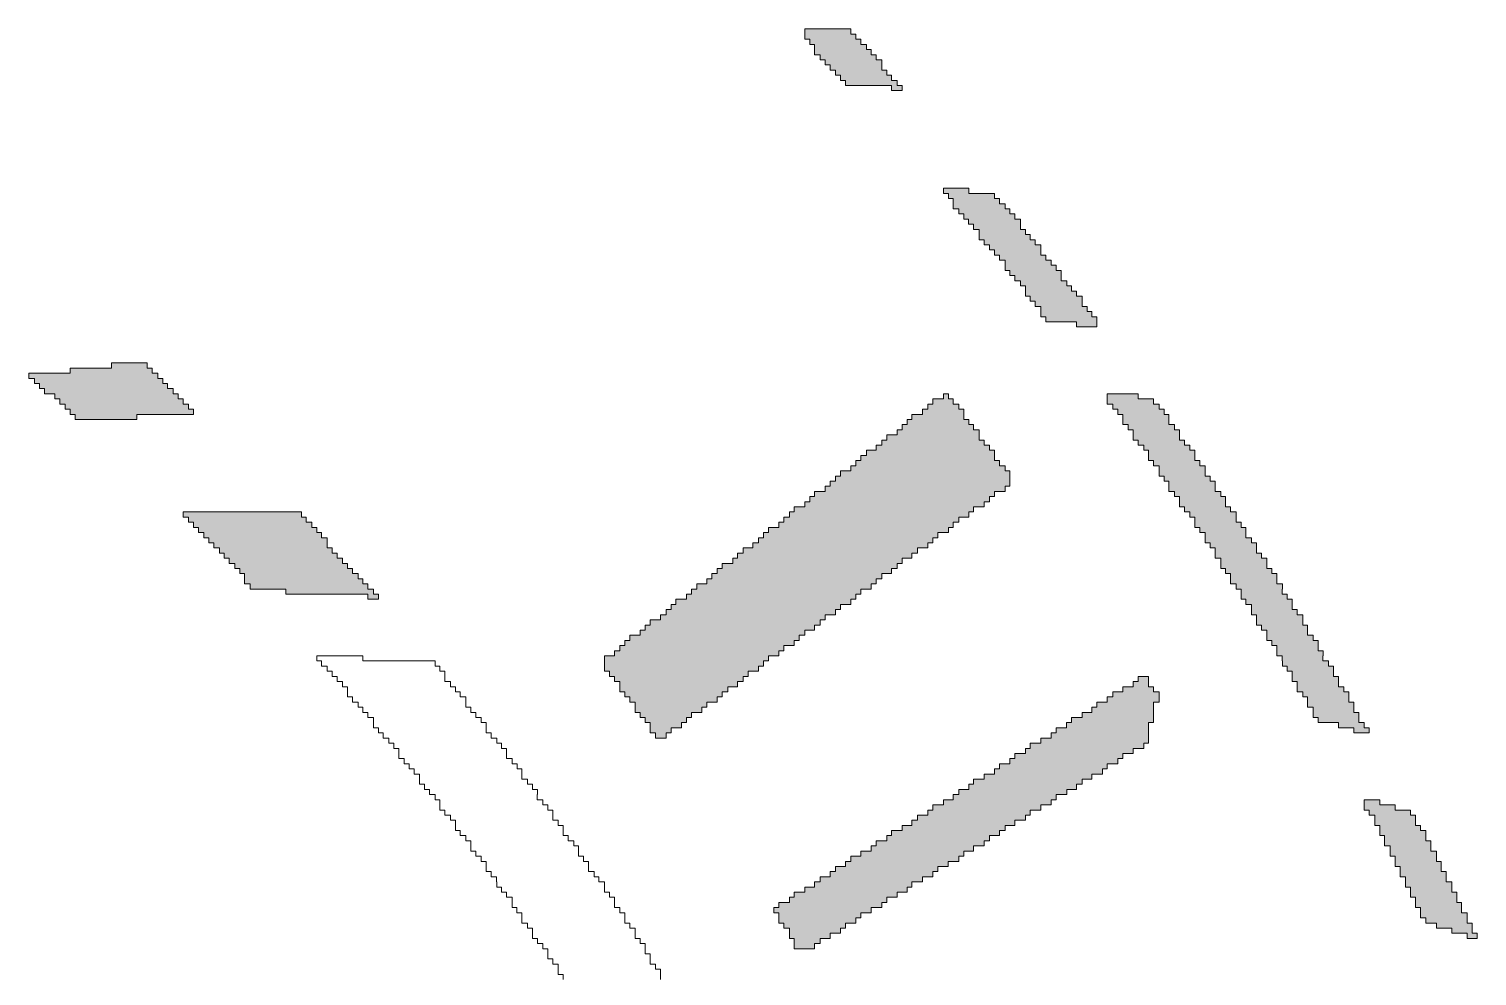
# Model space of a CAD drawing. Header units: millimetres. Extents: x 76.6 to 106.3, y -138 to -109.2.
# Drawn here: x 98.76 to 104.73, y -113.44 to -109.54 of the extents above; entities that cross this region are included whole.
import ezdxf

# ---------------------------------------------------------------- set-up
doc = ezdxf.new("R2010")
doc.units = ezdxf.units.MM
doc.header["$MEASUREMENT"] = 0
doc.layers.add('Layer 1', color=7, linetype='Continuous', lineweight=0)

msp = doc.modelspace()

# ---------------------------------------------------------------- hatches: boundary and pattern name
at = {"layer": 'Layer 1', "true_color": 0x000000, "transparency": 33554687}
h = msp.add_hatch(color=18, dxfattribs=at)
h.dxf.hatch_style = 2
h.paths.add_polyline_path([(102.2932, -109.7065), (102.2932, -109.7276), (102.3135, -109.7276), (102.3135, -109.7487), (102.3364, -109.7487), (102.3364, -109.77), (102.3567, -109.77), (102.3567, -109.7911), (102.3135, -109.7911), (102.3135, -109.77), (102.123, -109.77), (102.123, -109.7487), (102.1027, -109.7487), (102.1027, -109.7276), (102.0824, -109.7276), (102.0824, -109.7065), (102.0595, -109.7065), (102.0595, -109.6852), (102.0393, -109.6852), (102.0393, -109.6641), (102.019, -109.6641), (102.019, -109.643), (101.9961, -109.643), (101.9961, -109.6217), (101.996, -109.6217), (101.996, -109.6006), (101.9757, -109.6006), (101.9757, -109.5795), (101.9554, -109.5795), (101.9554, -109.5582), (101.9555, -109.5582), (101.9555, -109.5371), (102.146, -109.5371), (102.146, -109.5582), (102.1662, -109.5582), (102.1662, -109.5795), (102.1865, -109.5795), (102.1865, -109.6006), (102.2094, -109.6006), (102.2094, -109.6217), (102.2298, -109.6217), (102.2298, -109.643), (102.2501, -109.643), (102.2501, -109.6641), (102.273, -109.6641), (102.273, -109.6852), (102.2729, -109.6852), (102.2729, -109.7065)])
h = msp.add_hatch(color=18, dxfattribs=at)
h.dxf.hatch_style = 2
h.paths.add_polyline_path([(103.035, -110.5742), (103.035, -110.5955), (103.0553, -110.5955), (103.0553, -110.6166), (103.0755, -110.6166), (103.0755, -110.6377), (103.0984, -110.6377), (103.0984, -110.659), (103.0984, -110.6801), (103.1188, -110.6801), (103.1188, -110.7012), (103.139, -110.7012), (103.139, -110.7225), (103.1594, -110.7225), (103.1594, -110.7436), (103.1594, -110.7647), (103.0756, -110.7647), (103.0756, -110.7436), (102.9486, -110.7436), (102.9486, -110.7225), (102.9282, -110.7225), (102.9282, -110.7012), (102.9283, -110.7012), (102.9283, -110.6801), (102.9054, -110.6801), (102.9054, -110.659), (102.885, -110.659), (102.885, -110.6377), (102.8647, -110.6377), (102.8647, -110.6166), (102.8648, -110.6166), (102.8648, -110.5955), (102.8445, -110.5955), (102.8445, -110.5742), (102.8216, -110.5742), (102.8216, -110.5531), (102.8013, -110.5531), (102.8013, -110.532), (102.7809, -110.532), (102.7809, -110.5107), (102.781, -110.5107), (102.781, -110.4896), (102.7581, -110.4896), (102.7581, -110.4685), (102.7378, -110.4685), (102.7378, -110.4472), (102.7174, -110.4472), (102.7174, -110.4261), (102.6946, -110.4261), (102.6946, -110.405), (102.6742, -110.405), (102.6742, -110.3837), (102.6743, -110.3837), (102.6743, -110.3626), (102.6514, -110.3626), (102.6514, -110.3415), (102.631, -110.3415), (102.631, -110.3202), (102.6108, -110.3202), (102.6108, -110.2991), (102.5904, -110.2991), (102.5904, -110.278), (102.5675, -110.278), (102.5675, -110.2567), (102.5676, -110.2567), (102.5676, -110.2356), (102.5473, -110.2356), (102.5473, -110.2145), (102.527, -110.2145), (102.527, -110.1932), (102.6311, -110.1932), (102.6311, -110.2145), (102.7378, -110.2145), (102.7378, -110.2356), (102.7581, -110.2356), (102.7581, -110.2567), (102.7809, -110.2567), (102.7809, -110.278), (102.8012, -110.278), (102.8012, -110.2991), (102.8216, -110.2991), (102.8216, -110.3202), (102.8444, -110.3202), (102.8444, -110.3415), (102.8444, -110.3626), (102.8648, -110.3626), (102.8648, -110.3837), (102.885, -110.3837), (102.885, -110.405), (102.9054, -110.405), (102.9054, -110.4261), (102.9282, -110.4261), (102.9282, -110.4472), (102.9283, -110.4472), (102.9283, -110.4685), (102.9486, -110.4685), (102.9486, -110.4896), (102.9715, -110.4896), (102.9715, -110.5107), (102.9917, -110.5107), (102.9917, -110.532), (103.0121, -110.532), (103.0121, -110.5531), (103.0121, -110.5531), (103.0121, -110.5742)])
h = msp.add_hatch(color=18, dxfattribs=at)
h.dxf.hatch_style = 2
h.paths.add_polyline_path([(98.9481, -111.1457), (98.9481, -111.1246), (98.9277, -111.1246), (98.9277, -111.1035), (98.9074, -111.1035), (98.9074, -111.0822), (98.8846, -111.0822), (98.8846, -111.0611), (98.8642, -111.0611), (98.8642, -111.04), (98.8211, -111.04), (98.8211, -111.0187), (98.8008, -111.0187), (98.8008, -110.9976), (98.7805, -110.9976), (98.7805, -110.9765), (98.7576, -110.9765), (98.7576, -110.9552), (98.9277, -110.9552), (98.9277, -110.9341), (99.098, -110.9341), (99.098, -110.913), (99.2453, -110.913), (99.2453, -110.9341), (99.2655, -110.9341), (99.2655, -110.9552), (99.2885, -110.9552), (99.2885, -110.9765), (99.3088, -110.9765), (99.3088, -110.9976), (99.3291, -110.9976), (99.3291, -111.0187), (99.352, -111.0187), (99.352, -111.04), (99.3722, -111.04), (99.3722, -111.0611), (99.3926, -111.0611), (99.3926, -111.0822), (99.4154, -111.0822), (99.4154, -111.1035), (99.4357, -111.1035), (99.4357, -111.1246), (99.2021, -111.1246), (99.2021, -111.1457)])
h = msp.add_hatch(color=18, dxfattribs=at)
h.dxf.hatch_style = 2
h.paths.add_polyline_path([(102.527, -111.0611), (102.527, -111.04), (102.5473, -111.04), (102.5473, -111.0611), (102.5675, -111.0611), (102.5675, -111.0822), (102.5904, -111.0822), (102.5904, -111.1035), (102.6107, -111.1035), (102.6107, -111.1246), (102.6108, -111.1246), (102.6108, -111.1457), (102.6311, -111.1457), (102.6311, -111.167), (102.6514, -111.167), (102.6514, -111.1881), (102.6742, -111.1881), (102.6742, -111.2092), (102.6742, -111.2305), (102.6945, -111.2305), (102.6945, -111.2516), (102.7174, -111.2516), (102.7174, -111.2727), (102.7378, -111.2727), (102.7378, -111.294), (102.7377, -111.294), (102.7377, -111.3151), (102.758, -111.3151), (102.758, -111.3362), (102.7809, -111.3362), (102.7809, -111.3575), (102.8013, -111.3575), (102.8013, -111.3786), (102.8012, -111.3786), (102.8012, -111.3997), (102.8013, -111.3997), (102.8013, -111.421), (102.781, -111.421), (102.781, -111.4421), (102.7378, -111.4421), (102.7378, -111.4632), (102.7175, -111.4632), (102.7175, -111.4845), (102.6946, -111.4845), (102.6946, -111.5056), (102.6514, -111.5056), (102.6514, -111.5267), (102.6311, -111.5267), (102.6311, -111.548), (102.5904, -111.548), (102.5904, -111.5691), (102.5675, -111.5691), (102.5675, -111.5902), (102.5473, -111.5902), (102.5473, -111.6115), (102.504, -111.6115), (102.504, -111.6326), (102.4837, -111.6326), (102.4837, -111.6537), (102.4634, -111.6537), (102.4634, -111.675), (102.4202, -111.675), (102.4202, -111.6961), (102.3974, -111.6961), (102.3974, -111.7172), (102.3568, -111.7172), (102.3568, -111.7385), (102.3364, -111.7385), (102.3364, -111.7596), (102.3135, -111.7596), (102.3135, -111.7807), (102.2729, -111.7807), (102.2729, -111.802), (102.2501, -111.802), (102.2501, -111.8231), (102.2297, -111.8231), (102.2297, -111.8442), (102.1866, -111.8442), (102.1866, -111.8655), (102.1663, -111.8655), (102.1663, -111.8866), (102.1459, -111.8866), (102.1459, -111.9077), (102.1028, -111.9077), (102.1028, -111.929), (102.0825, -111.929), (102.0825, -111.9501), (102.0392, -111.9501), (102.0392, -111.9712), (102.0189, -111.9712), (102.0189, -111.9925), (101.9961, -111.9925), (101.9961, -112.0136), (101.9554, -112.0136), (101.9554, -112.0347), (101.9326, -112.0347), (101.9326, -112.056), (101.9123, -112.056), (101.9123, -112.0771), (101.869, -112.0771), (101.869, -112.0982), (101.8487, -112.0982), (101.8487, -112.1195), (101.8055, -112.1195), (101.8055, -112.1406), (101.7853, -112.1406), (101.7853, -112.1617), (101.7649, -112.1617), (101.7649, -112.183), (101.7218, -112.183), (101.7218, -112.2041), (101.7015, -112.2041), (101.7015, -112.2252), (101.6786, -112.2252), (101.6786, -112.2465), (101.638, -112.2465), (101.638, -112.2676), (101.6151, -112.2676), (101.6151, -112.2887), (101.5948, -112.2887), (101.5948, -112.31), (101.5515, -112.31), (101.5515, -112.3311), (101.5313, -112.3311), (101.5313, -112.3522), (101.488, -112.3522), (101.488, -112.3735), (101.4677, -112.3735), (101.4677, -112.3946), (101.4474, -112.3946), (101.4474, -112.4157), (101.4043, -112.4157), (101.4043, -112.437), (101.3839, -112.437), (101.3839, -112.4581), (101.3407, -112.4581), (101.3407, -112.437), (101.3179, -112.437), (101.3179, -112.4157), (101.3179, -112.4157), (101.3179, -112.3946), (101.2975, -112.3946), (101.2975, -112.3735), (101.2772, -112.3735), (101.2772, -112.3522), (101.257, -112.3522), (101.257, -112.3311), (101.2569, -112.3311), (101.2569, -112.31), (101.2341, -112.31), (101.2341, -112.2887), (101.2138, -112.2887), (101.2138, -112.2676), (101.1935, -112.2676), (101.1935, -112.2465), (101.1935, -112.2252), (101.1706, -112.2252), (101.1706, -112.2041), (101.1503, -112.2041), (101.1503, -112.183), (101.1299, -112.183), (101.1299, -112.1617), (101.13, -112.1617), (101.13, -112.1406), (101.1299, -112.1406), (101.1299, -112.1195), (101.1705, -112.1195), (101.1705, -112.0982), (101.1934, -112.0982), (101.1934, -112.0771), (101.2138, -112.0771), (101.2138, -112.056), (101.2341, -112.056), (101.2341, -112.0347), (101.2772, -112.0347), (101.2772, -112.0136), (101.2976, -112.0136), (101.2976, -111.9925), (101.3179, -111.9925), (101.3179, -111.9712), (101.361, -111.9712), (101.361, -111.9501), (101.384, -111.9501), (101.384, -111.929), (101.4043, -111.929), (101.4043, -111.9077), (101.4245, -111.9077), (101.4245, -111.8866), (101.4678, -111.8866), (101.4678, -111.8655), (101.4881, -111.8655), (101.4881, -111.8442), (101.5109, -111.8442), (101.5109, -111.8231), (101.5516, -111.8231), (101.5516, -111.802), (101.5719, -111.802), (101.5719, -111.7807), (101.5947, -111.7807), (101.5947, -111.7596), (101.615, -111.7596), (101.615, -111.7385), (101.6583, -111.7385), (101.6583, -111.7172), (101.6786, -111.7172), (101.6786, -111.6961), (101.7014, -111.6961), (101.7014, -111.675), (101.742, -111.675), (101.742, -111.6537), (101.7649, -111.6537), (101.7649, -111.6326), (101.7852, -111.6326), (101.7852, -111.6115), (101.8056, -111.6115), (101.8056, -111.5902), (101.8487, -111.5902), (101.8487, -111.5691), (101.869, -111.5691), (101.869, -111.548), (101.892, -111.548), (101.892, -111.5267), (101.9123, -111.5267), (101.9123, -111.5056), (101.9555, -111.5056), (101.9555, -111.4845), (101.9758, -111.4845), (101.9758, -111.4632), (101.9961, -111.4632), (101.9961, -111.4421), (102.0393, -111.4421), (102.0393, -111.421), (102.0596, -111.421), (102.0596, -111.3997), (102.0824, -111.3997), (102.0824, -111.3786), (102.1028, -111.3786), (102.1028, -111.3575), (102.1459, -111.3575), (102.1459, -111.3362), (102.1662, -111.3362), (102.1662, -111.3151), (102.1865, -111.3151), (102.1865, -111.294), (102.2095, -111.294), (102.2095, -111.2727), (102.25, -111.2727), (102.25, -111.2516), (102.2729, -111.2516), (102.2729, -111.2305), (102.2932, -111.2305), (102.2932, -111.2092), (102.3364, -111.2092), (102.3364, -111.1881), (102.3568, -111.1881), (102.3568, -111.167), (102.3771, -111.167), (102.3771, -111.1457), (102.3974, -111.1457), (102.3974, -111.1246), (102.4405, -111.1246), (102.4405, -111.1035), (102.4634, -111.1035), (102.4634, -111.0822), (102.4837, -111.0822), (102.4837, -111.0611)])
h = msp.add_hatch(color=18, dxfattribs=at)
h.dxf.hatch_style = 2
h.paths.add_polyline_path([(104.2186, -112.4157), (104.1551, -112.4157), (104.1551, -112.3946), (104.0713, -112.3946), (104.0713, -112.3735), (104.0509, -112.3735), (104.0509, -112.3522), (104.0509, -112.3311), (104.0281, -112.3311), (104.0281, -112.31), (104.028, -112.31), (104.028, -112.2887), (104.0078, -112.2887), (104.0078, -112.2676), (103.9849, -112.2676), (103.9849, -112.2465), (103.9849, -112.2252), (103.9646, -112.2252), (103.9646, -112.2041), (103.9645, -112.2041), (103.9645, -112.183), (103.9443, -112.183), (103.9443, -112.1617), (103.924, -112.1617), (103.924, -112.1406), (103.9239, -112.1406), (103.9239, -112.1195), (103.9011, -112.1195), (103.9011, -112.0982), (103.901, -112.0982), (103.901, -112.0771), (103.8808, -112.0771), (103.8808, -112.056), (103.8605, -112.056), (103.8605, -112.0347), (103.8604, -112.0347), (103.8604, -112.0136), (103.8376, -112.0136), (103.8376, -111.9925), (103.8173, -111.9925), (103.8173, -111.9712), (103.8173, -111.9501), (103.7969, -111.9501), (103.7969, -111.929), (103.7969, -111.9077), (103.7741, -111.9077), (103.7741, -111.8866), (103.7538, -111.8866), (103.7538, -111.8655), (103.7537, -111.8655), (103.7537, -111.8442), (103.7335, -111.8442), (103.7335, -111.8231), (103.7106, -111.8231), (103.7106, -111.802), (103.7106, -111.7807), (103.6903, -111.7807), (103.6903, -111.7596), (103.67, -111.7596), (103.67, -111.7385), (103.67, -111.7172), (103.6471, -111.7172), (103.6471, -111.6961), (103.647, -111.6961), (103.647, -111.675), (103.6268, -111.675), (103.6268, -111.6537), (103.6065, -111.6537), (103.6065, -111.6326), (103.6064, -111.6326), (103.6064, -111.6115), (103.5836, -111.6115), (103.5836, -111.5902), (103.5633, -111.5902), (103.5633, -111.5691), (103.5632, -111.5691), (103.5632, -111.548), (103.543, -111.548), (103.543, -111.5267), (103.5201, -111.5267), (103.5201, -111.5056), (103.4998, -111.5056), (103.4998, -111.4845), (103.4998, -111.4632), (103.4795, -111.4632), (103.4795, -111.4421), (103.4566, -111.4421), (103.4566, -111.421), (103.4566, -111.3997), (103.4363, -111.3997), (103.4363, -111.3786), (103.416, -111.3786), (103.416, -111.3575), (103.416, -111.3362), (103.3931, -111.3362), (103.3931, -111.3151), (103.3728, -111.3151), (103.3728, -111.294), (103.3728, -111.2727), (103.3525, -111.2727), (103.3525, -111.2516), (103.3296, -111.2516), (103.3296, -111.2305), (103.3093, -111.2305), (103.3093, -111.2092), (103.3093, -111.1881), (103.289, -111.1881), (103.289, -111.167), (103.2661, -111.167), (103.2661, -111.1457), (103.2661, -111.1246), (103.2458, -111.1246), (103.2458, -111.1035), (103.2255, -111.1035), (103.2255, -111.0822), (103.2026, -111.0822), (103.2026, -111.0611), (103.2026, -111.0611), (103.2026, -111.04), (103.3296, -111.04), (103.3296, -111.0611), (103.3931, -111.0611), (103.3931, -111.0822), (103.416, -111.0822), (103.416, -111.1035), (103.4363, -111.1035), (103.4363, -111.1246), (103.4566, -111.1246), (103.4566, -111.1457), (103.4566, -111.167), (103.4795, -111.167), (103.4795, -111.1881), (103.4998, -111.1881), (103.4998, -111.2092), (103.4998, -111.2305), (103.5201, -111.2305), (103.5201, -111.2516), (103.543, -111.2516), (103.543, -111.2727), (103.5633, -111.2727), (103.5633, -111.294), (103.5633, -111.3151), (103.5836, -111.3151), (103.5836, -111.3362), (103.6065, -111.3362), (103.6065, -111.3575), (103.6065, -111.3786), (103.6268, -111.3786), (103.6268, -111.3997), (103.6471, -111.3997), (103.6471, -111.421), (103.6471, -111.4421), (103.67, -111.4421), (103.67, -111.4632), (103.6903, -111.4632), (103.6903, -111.4845), (103.6903, -111.5056), (103.7106, -111.5056), (103.7106, -111.5267), (103.7335, -111.5267), (103.7335, -111.548), (103.7334, -111.548), (103.7334, -111.5691), (103.7538, -111.5691), (103.7538, -111.5902), (103.7741, -111.5902), (103.7741, -111.6115), (103.774, -111.6115), (103.774, -111.6326), (103.797, -111.6326), (103.797, -111.6537), (103.8173, -111.6537), (103.8173, -111.675), (103.8172, -111.675), (103.8172, -111.6961), (103.8376, -111.6961), (103.8376, -111.7172), (103.8605, -111.7172), (103.8605, -111.7385), (103.8605, -111.7596), (103.8808, -111.7596), (103.8808, -111.7807), (103.9011, -111.7807), (103.9011, -111.802), (103.9011, -111.8231), (103.924, -111.8231), (103.924, -111.8442), (103.9239, -111.8442), (103.9239, -111.8655), (103.9443, -111.8655), (103.9443, -111.8866), (103.9646, -111.8866), (103.9646, -111.9077), (103.9645, -111.9077), (103.9645, -111.929), (103.9849, -111.929), (103.9849, -111.9501), (104.0078, -111.9501), (104.0078, -111.9712), (104.0078, -111.9925), (104.0281, -111.9925), (104.0281, -112.0136), (104.028, -112.0136), (104.028, -112.0347), (104.051, -112.0347), (104.051, -112.056), (104.0713, -112.056), (104.0713, -112.0771), (104.0712, -112.0771), (104.0712, -112.0982), (104.0916, -112.0982), (104.0916, -112.1195), (104.0915, -112.1195), (104.0915, -112.1406), (104.1145, -112.1406), (104.1145, -112.1617), (104.1348, -112.1617), (104.1348, -112.183), (104.1347, -112.183), (104.1347, -112.2041), (104.1551, -112.2041), (104.1551, -112.2252), (104.1551, -112.2252), (104.1551, -112.2465), (104.1779, -112.2465), (104.1779, -112.2676), (104.1983, -112.2676), (104.1983, -112.2887), (104.1982, -112.2887), (104.1982, -112.31), (104.2186, -112.31), (104.2186, -112.3311), (104.2185, -112.3311), (104.2185, -112.3522), (104.2389, -112.3522), (104.2389, -112.3735), (104.2389, -112.3946), (104.2618, -112.3946), (104.2618, -112.4157), (104.2821, -112.4157), (104.2821, -112.437), (104.2186, -112.437)])
h = msp.add_hatch(color=18, dxfattribs=at)
h.dxf.hatch_style = 2
h.paths.add_polyline_path([(100.0072, -111.675), (100.0072, -111.6961), (100.0275, -111.6961), (100.0275, -111.7172), (100.0504, -111.7172), (100.0504, -111.7385), (100.0707, -111.7385), (100.0707, -111.7596), (100.091, -111.7596), (100.091, -111.7807), (100.1139, -111.7807), (100.1139, -111.802), (100.1343, -111.802), (100.1343, -111.8231), (100.1546, -111.8231), (100.1546, -111.8442), (100.1775, -111.8442), (100.1775, -111.8655), (100.1977, -111.8655), (100.1977, -111.8866), (100.1545, -111.8866), (100.1545, -111.8655), (99.8168, -111.8655), (99.8168, -111.8442), (99.6695, -111.8442), (99.6695, -111.8231), (99.6466, -111.8231), (99.6466, -111.802), (99.6465, -111.802), (99.6465, -111.7807), (99.6262, -111.7807), (99.6262, -111.7596), (99.6059, -111.7596), (99.6059, -111.7385), (99.583, -111.7385), (99.583, -111.7172), (99.5627, -111.7172), (99.5627, -111.6961), (99.5424, -111.6961), (99.5424, -111.675), (99.5195, -111.675), (99.5195, -111.6537), (99.4993, -111.6537), (99.4993, -111.6326), (99.479, -111.6326), (99.479, -111.6115), (99.4561, -111.6115), (99.4561, -111.5902), (99.4358, -111.5902), (99.4358, -111.5691), (99.4155, -111.5691), (99.4155, -111.548), (99.3926, -111.548), (99.3926, -111.5267), (99.8803, -111.5267), (99.8803, -111.548), (99.9006, -111.548), (99.9006, -111.5691), (99.9235, -111.5691), (99.9235, -111.5902), (99.9438, -111.5902), (99.9438, -111.6115), (99.9641, -111.6115), (99.9641, -111.6326), (99.987, -111.6326), (99.987, -111.6537), (99.9869, -111.6537), (99.9869, -111.675)])
h = msp.add_hatch(color=18, dxfattribs=at)
h.dxf.hatch_style = 2
h.paths.add_polyline_path([(103.2255, -112.2887), (103.2255, -112.2676), (103.2661, -112.2676), (103.2661, -112.2465), (103.3093, -112.2465), (103.3093, -112.2252), (103.3295, -112.2252), (103.3295, -112.2041), (103.3727, -112.2041), (103.3727, -112.2252), (103.3728, -112.2252), (103.3728, -112.2465), (103.3931, -112.2465), (103.3931, -112.2676), (103.416, -112.2676), (103.416, -112.2887), (103.4159, -112.2887), (103.4159, -112.31), (103.3931, -112.31), (103.3931, -112.3311), (103.3931, -112.3311), (103.3931, -112.3522), (103.393, -112.3522), (103.393, -112.3735), (103.393, -112.3946), (103.3727, -112.3946), (103.3727, -112.4157), (103.3727, -112.437), (103.3728, -112.437), (103.3728, -112.4581), (103.3728, -112.4792), (103.3524, -112.4792), (103.3524, -112.5005), (103.3093, -112.5005), (103.3093, -112.5216), (103.2661, -112.5216), (103.2661, -112.5427), (103.2458, -112.5427), (103.2458, -112.564), (103.2026, -112.564), (103.2026, -112.5851), (103.1823, -112.5851), (103.1823, -112.6062), (103.1391, -112.6062), (103.1391, -112.6275), (103.0984, -112.6275), (103.0984, -112.6486), (103.0756, -112.6486), (103.0756, -112.6697), (103.035, -112.6697), (103.035, -112.691), (102.9917, -112.691), (102.9917, -112.7121), (102.9715, -112.7121), (102.9715, -112.7332), (102.9283, -112.7332), (102.9283, -112.7545), (102.885, -112.7545), (102.885, -112.7756), (102.8648, -112.7756), (102.8648, -112.7967), (102.8216, -112.7967), (102.8216, -112.818), (102.7809, -112.818), (102.7809, -112.8391), (102.7581, -112.8391), (102.7581, -112.8602), (102.7174, -112.8602), (102.7174, -112.8815), (102.6946, -112.8815), (102.6946, -112.9026), (102.6514, -112.9026), (102.6514, -112.9237), (102.6107, -112.9237), (102.6107, -112.945), (102.5905, -112.945), (102.5905, -112.9661), (102.5472, -112.9661), (102.5472, -112.9872), (102.504, -112.9872), (102.504, -113.0085), (102.4837, -113.0085), (102.4837, -113.0296), (102.4405, -113.0296), (102.4405, -113.0507), (102.3974, -113.0507), (102.3974, -113.072), (102.377, -113.072), (102.377, -113.0931), (102.3364, -113.0931), (102.3364, -113.1142), (102.2933, -113.1142), (102.2933, -113.1355), (102.2729, -113.1355), (102.2729, -113.1566), (102.2298, -113.1566), (102.2298, -113.1777), (102.1865, -113.1777), (102.1865, -113.199), (102.1663, -113.199), (102.1663, -113.2201), (102.1231, -113.2201), (102.1231, -113.2412), (102.1027, -113.2412), (102.1027, -113.2625), (102.0595, -113.2625), (102.0595, -113.2836), (102.019, -113.2836), (102.019, -113.3047), (101.996, -113.3047), (101.996, -113.326), (101.9122, -113.326), (101.9122, -113.3047), (101.9123, -113.3047), (101.9123, -113.2836), (101.8919, -113.2836), (101.8919, -113.2625), (101.8919, -113.2412), (101.8691, -113.2412), (101.8691, -113.2201), (101.8488, -113.2201), (101.8488, -113.199), (101.8487, -113.199), (101.8487, -113.1777), (101.8285, -113.1777), (101.8285, -113.1566), (101.8487, -113.1566), (101.8487, -113.1355), (101.892, -113.1355), (101.892, -113.1142), (101.9122, -113.1142), (101.9122, -113.0931), (101.9554, -113.0931), (101.9554, -113.072), (101.9961, -113.072), (101.9961, -113.0507), (102.0189, -113.0507), (102.0189, -113.0296), (102.0595, -113.0296), (102.0595, -113.0085), (102.0824, -113.0085), (102.0824, -112.9872), (102.123, -112.9872), (102.123, -112.9661), (102.146, -112.9661), (102.146, -112.945), (102.1865, -112.945), (102.1865, -112.9237), (102.2298, -112.9237), (102.2298, -112.9026), (102.2501, -112.9026), (102.2501, -112.8815), (102.2932, -112.8815), (102.2932, -112.8602), (102.3136, -112.8602), (102.3136, -112.8391), (102.3567, -112.8391), (102.3567, -112.818), (102.3974, -112.818), (102.3974, -112.7967), (102.4203, -112.7967), (102.4203, -112.7756), (102.4634, -112.7756), (102.4634, -112.7545), (102.4838, -112.7545), (102.4838, -112.7332), (102.527, -112.7332), (102.527, -112.7121), (102.5675, -112.7121), (102.5675, -112.691), (102.5905, -112.691), (102.5905, -112.6697), (102.6311, -112.6697), (102.6311, -112.6486), (102.6514, -112.6486), (102.6514, -112.6275), (102.6946, -112.6275), (102.6946, -112.6062), (102.7378, -112.6062), (102.7378, -112.5851), (102.7581, -112.5851), (102.7581, -112.564), (102.8013, -112.564), (102.8013, -112.5427), (102.8216, -112.5427), (102.8216, -112.5216), (102.8648, -112.5216), (102.8648, -112.5005), (102.885, -112.5005), (102.885, -112.4792), (102.9283, -112.4792), (102.9283, -112.4581), (102.9715, -112.4581), (102.9715, -112.437), (102.9917, -112.437), (102.9917, -112.4157), (103.0349, -112.4157), (103.0349, -112.3946), (103.0552, -112.3946), (103.0552, -112.3735), (103.0984, -112.3735), (103.0984, -112.3522), (103.1391, -112.3522), (103.1391, -112.3311), (103.1594, -112.3311), (103.1594, -112.31), (103.2025, -112.31), (103.2025, -112.2887)])
h = msp.add_hatch(color=18, dxfattribs=at)
h.dxf.hatch_style = 2
h.paths.add_polyline_path([(104.3049, -112.818), (104.3049, -112.7967), (104.3049, -112.7756), (104.282, -112.7756), (104.282, -112.7545), (104.2617, -112.7545), (104.2617, -112.7332), (104.2618, -112.7332), (104.2618, -112.7121), (104.3253, -112.7121), (104.3253, -112.7332), (104.3887, -112.7332), (104.3887, -112.7545), (104.4522, -112.7545), (104.4522, -112.7756), (104.4725, -112.7756), (104.4725, -112.7967), (104.4725, -112.818), (104.4929, -112.818), (104.4929, -112.8391), (104.5158, -112.8391), (104.5158, -112.8602), (104.5157, -112.8602), (104.5157, -112.8815), (104.5361, -112.8815), (104.5361, -112.9026), (104.536, -112.9026), (104.536, -112.9237), (104.559, -112.9237), (104.559, -112.945), (104.5589, -112.945), (104.5589, -112.9661), (104.5793, -112.9661), (104.5793, -112.9872), (104.5792, -112.9872), (104.5792, -113.0085), (104.5996, -113.0085), (104.5996, -113.0296), (104.5995, -113.0296), (104.5995, -113.0507), (104.6225, -113.0507), (104.6225, -113.072), (104.6224, -113.072), (104.6224, -113.0931), (104.6428, -113.0931), (104.6428, -113.1142), (104.6427, -113.1142), (104.6427, -113.1355), (104.6631, -113.1355), (104.6631, -113.1566), (104.6631, -113.1566), (104.6631, -113.1777), (104.6859, -113.1777), (104.6859, -113.199), (104.6859, -113.2201), (104.7063, -113.2201), (104.7063, -113.2412), (104.7062, -113.2412), (104.7062, -113.2625), (104.7265, -113.2625), (104.7265, -113.2836), (104.6859, -113.2836), (104.6859, -113.2625), (104.6224, -113.2625), (104.6224, -113.2412), (104.559, -113.2412), (104.559, -113.2201), (104.5157, -113.2201), (104.5157, -113.199), (104.4929, -113.199), (104.4929, -113.1777), (104.4929, -113.1566), (104.4726, -113.1566), (104.4726, -113.1355), (104.4725, -113.1355), (104.4725, -113.1142), (104.4523, -113.1142), (104.4523, -113.0931), (104.4522, -113.0931), (104.4522, -113.072), (104.432, -113.072), (104.432, -113.0507), (104.4319, -113.0507), (104.4319, -113.0296), (104.4091, -113.0296), (104.4091, -113.0085), (104.409, -113.0085), (104.409, -112.9872), (104.3888, -112.9872), (104.3888, -112.9661), (104.3887, -112.9661), (104.3887, -112.945), (104.3685, -112.945), (104.3685, -112.9237), (104.3684, -112.9237), (104.3684, -112.9026), (104.3456, -112.9026), (104.3456, -112.8815), (104.3455, -112.8815), (104.3455, -112.8602), (104.3253, -112.8602), (104.3253, -112.8391), (104.3253, -112.8391), (104.3253, -112.818)])

# ---------------------------------------------------------------- linework, layer by layer
at = {"layer": 'Layer 1'}
for points in [[(102.2932, -109.7065), (102.2932, -109.7276), (102.3135, -109.7276), (102.3135, -109.7487), (102.3364, -109.7487), (102.3364, -109.77), (102.3567, -109.77), (102.3567, -109.7911), (102.3135, -109.7911), (102.3135, -109.77), (102.123, -109.77), (102.123, -109.7487), (102.1027, -109.7487), (102.1027, -109.7276), (102.0824, -109.7276), (102.0824, -109.7065), (102.0595, -109.7065), (102.0595, -109.6852), (102.0393, -109.6852), (102.0393, -109.6641), (102.019, -109.6641), (102.019, -109.643), (101.9961, -109.643), (101.9961, -109.6217), (101.996, -109.6217), (101.996, -109.6006), (101.9757, -109.6006), (101.9757, -109.5795), (101.9554, -109.5795), (101.9554, -109.5582), (101.9555, -109.5582), (101.9555, -109.5371), (102.146, -109.5371), (102.146, -109.5582), (102.1662, -109.5582), (102.1662, -109.5795), (102.1865, -109.5795), (102.1865, -109.6006), (102.2094, -109.6006), (102.2094, -109.6217), (102.2298, -109.6217), (102.2298, -109.643), (102.2501, -109.643), (102.2501, -109.6641), (102.273, -109.6641), (102.273, -109.6852), (102.2729, -109.6852), (102.2729, -109.7065)], [(103.035, -110.5742), (103.035, -110.5955), (103.0553, -110.5955), (103.0553, -110.6166), (103.0755, -110.6166), (103.0755, -110.6377), (103.0984, -110.6377), (103.0984, -110.659), (103.0984, -110.6801), (103.1188, -110.6801), (103.1188, -110.7012), (103.139, -110.7012), (103.139, -110.7225), (103.1594, -110.7225), (103.1594, -110.7436), (103.1594, -110.7647), (103.0756, -110.7647), (103.0756, -110.7436), (102.9486, -110.7436), (102.9486, -110.7225), (102.9282, -110.7225), (102.9282, -110.7012), (102.9283, -110.7012), (102.9283, -110.6801), (102.9054, -110.6801), (102.9054, -110.659), (102.885, -110.659), (102.885, -110.6377), (102.8647, -110.6377), (102.8647, -110.6166), (102.8648, -110.6166), (102.8648, -110.5955), (102.8445, -110.5955), (102.8445, -110.5742), (102.8216, -110.5742), (102.8216, -110.5531), (102.8013, -110.5531), (102.8013, -110.532), (102.7809, -110.532), (102.7809, -110.5107), (102.781, -110.5107), (102.781, -110.4896), (102.7581, -110.4896), (102.7581, -110.4685), (102.7378, -110.4685), (102.7378, -110.4472), (102.7174, -110.4472), (102.7174, -110.4261), (102.6946, -110.4261), (102.6946, -110.405), (102.6742, -110.405), (102.6742, -110.3837), (102.6743, -110.3837), (102.6743, -110.3626), (102.6514, -110.3626), (102.6514, -110.3415), (102.631, -110.3415), (102.631, -110.3202), (102.6108, -110.3202), (102.6108, -110.2991), (102.5904, -110.2991), (102.5904, -110.278), (102.5675, -110.278), (102.5675, -110.2567), (102.5676, -110.2567), (102.5676, -110.2356), (102.5473, -110.2356), (102.5473, -110.2145), (102.527, -110.2145), (102.527, -110.1932), (102.6311, -110.1932), (102.6311, -110.2145), (102.7378, -110.2145), (102.7378, -110.2356), (102.7581, -110.2356), (102.7581, -110.2567), (102.7809, -110.2567), (102.7809, -110.278), (102.8012, -110.278), (102.8012, -110.2991), (102.8216, -110.2991), (102.8216, -110.3202), (102.8444, -110.3202), (102.8444, -110.3415), (102.8444, -110.3626), (102.8648, -110.3626), (102.8648, -110.3837), (102.885, -110.3837), (102.885, -110.405), (102.9054, -110.405), (102.9054, -110.4261), (102.9282, -110.4261), (102.9282, -110.4472), (102.9283, -110.4472), (102.9283, -110.4685), (102.9486, -110.4685), (102.9486, -110.4896), (102.9715, -110.4896), (102.9715, -110.5107), (102.9917, -110.5107), (102.9917, -110.532), (103.0121, -110.532), (103.0121, -110.5531), (103.0121, -110.5531), (103.0121, -110.5742)], [(98.9481, -111.1457), (98.9481, -111.1246), (98.9277, -111.1246), (98.9277, -111.1035), (98.9074, -111.1035), (98.9074, -111.0822), (98.8846, -111.0822), (98.8846, -111.0611), (98.8642, -111.0611), (98.8642, -111.04), (98.8211, -111.04), (98.8211, -111.0187), (98.8008, -111.0187), (98.8008, -110.9976), (98.7805, -110.9976), (98.7805, -110.9765), (98.7576, -110.9765), (98.7576, -110.9552), (98.9277, -110.9552), (98.9277, -110.9341), (99.098, -110.9341), (99.098, -110.913), (99.2453, -110.913), (99.2453, -110.9341), (99.2655, -110.9341), (99.2655, -110.9552), (99.2885, -110.9552), (99.2885, -110.9765), (99.3088, -110.9765), (99.3088, -110.9976), (99.3291, -110.9976), (99.3291, -111.0187), (99.352, -111.0187), (99.352, -111.04), (99.3722, -111.04), (99.3722, -111.0611), (99.3926, -111.0611), (99.3926, -111.0822), (99.4154, -111.0822), (99.4154, -111.1035), (99.4357, -111.1035), (99.4357, -111.1246), (99.2021, -111.1246), (99.2021, -111.1457)], [(102.527, -111.0611), (102.527, -111.04), (102.5473, -111.04), (102.5473, -111.0611), (102.5675, -111.0611), (102.5675, -111.0822), (102.5904, -111.0822), (102.5904, -111.1035), (102.6107, -111.1035), (102.6107, -111.1246), (102.6108, -111.1246), (102.6108, -111.1457), (102.6311, -111.1457), (102.6311, -111.167), (102.6514, -111.167), (102.6514, -111.1881), (102.6742, -111.1881), (102.6742, -111.2092), (102.6742, -111.2305), (102.6945, -111.2305), (102.6945, -111.2516), (102.7174, -111.2516), (102.7174, -111.2727), (102.7378, -111.2727), (102.7378, -111.294), (102.7377, -111.294), (102.7377, -111.3151), (102.758, -111.3151), (102.758, -111.3362), (102.7809, -111.3362), (102.7809, -111.3575), (102.8013, -111.3575), (102.8013, -111.3786), (102.8012, -111.3786), (102.8012, -111.3997), (102.8013, -111.3997), (102.8013, -111.421), (102.781, -111.421), (102.781, -111.4421), (102.7378, -111.4421), (102.7378, -111.4632), (102.7175, -111.4632), (102.7175, -111.4845), (102.6946, -111.4845), (102.6946, -111.5056), (102.6514, -111.5056), (102.6514, -111.5267), (102.6311, -111.5267), (102.6311, -111.548), (102.5904, -111.548), (102.5904, -111.5691), (102.5675, -111.5691), (102.5675, -111.5902), (102.5473, -111.5902), (102.5473, -111.6115), (102.504, -111.6115), (102.504, -111.6326), (102.4837, -111.6326), (102.4837, -111.6537), (102.4634, -111.6537), (102.4634, -111.675), (102.4202, -111.675), (102.4202, -111.6961), (102.3974, -111.6961), (102.3974, -111.7172), (102.3568, -111.7172), (102.3568, -111.7385), (102.3364, -111.7385), (102.3364, -111.7596), (102.3135, -111.7596), (102.3135, -111.7807), (102.2729, -111.7807), (102.2729, -111.802), (102.2501, -111.802), (102.2501, -111.8231), (102.2297, -111.8231), (102.2297, -111.8442), (102.1866, -111.8442), (102.1866, -111.8655), (102.1663, -111.8655), (102.1663, -111.8866), (102.1459, -111.8866), (102.1459, -111.9077), (102.1028, -111.9077), (102.1028, -111.929), (102.0825, -111.929), (102.0825, -111.9501), (102.0392, -111.9501), (102.0392, -111.9712), (102.0189, -111.9712), (102.0189, -111.9925), (101.9961, -111.9925), (101.9961, -112.0136), (101.9554, -112.0136), (101.9554, -112.0347), (101.9326, -112.0347), (101.9326, -112.056), (101.9123, -112.056), (101.9123, -112.0771), (101.869, -112.0771), (101.869, -112.0982), (101.8487, -112.0982), (101.8487, -112.1195), (101.8055, -112.1195), (101.8055, -112.1406), (101.7853, -112.1406), (101.7853, -112.1617), (101.7649, -112.1617), (101.7649, -112.183), (101.7218, -112.183), (101.7218, -112.2041), (101.7015, -112.2041), (101.7015, -112.2252), (101.6786, -112.2252), (101.6786, -112.2465), (101.638, -112.2465), (101.638, -112.2676), (101.6151, -112.2676), (101.6151, -112.2887), (101.5948, -112.2887), (101.5948, -112.31), (101.5515, -112.31), (101.5515, -112.3311), (101.5313, -112.3311), (101.5313, -112.3522), (101.488, -112.3522), (101.488, -112.3735), (101.4677, -112.3735), (101.4677, -112.3946), (101.4474, -112.3946), (101.4474, -112.4157), (101.4043, -112.4157), (101.4043, -112.437), (101.3839, -112.437), (101.3839, -112.4581), (101.3407, -112.4581), (101.3407, -112.437), (101.3179, -112.437), (101.3179, -112.4157), (101.3179, -112.4157), (101.3179, -112.3946), (101.2975, -112.3946), (101.2975, -112.3735), (101.2772, -112.3735), (101.2772, -112.3522), (101.257, -112.3522), (101.257, -112.3311), (101.2569, -112.3311), (101.2569, -112.31), (101.2341, -112.31), (101.2341, -112.2887), (101.2138, -112.2887), (101.2138, -112.2676), (101.1935, -112.2676), (101.1935, -112.2465), (101.1935, -112.2252), (101.1706, -112.2252), (101.1706, -112.2041), (101.1503, -112.2041), (101.1503, -112.183), (101.1299, -112.183), (101.1299, -112.1617), (101.13, -112.1617), (101.13, -112.1406), (101.1299, -112.1406), (101.1299, -112.1195), (101.1705, -112.1195), (101.1705, -112.0982), (101.1934, -112.0982), (101.1934, -112.0771), (101.2138, -112.0771), (101.2138, -112.056), (101.2341, -112.056), (101.2341, -112.0347), (101.2772, -112.0347), (101.2772, -112.0136), (101.2976, -112.0136), (101.2976, -111.9925), (101.3179, -111.9925), (101.3179, -111.9712), (101.361, -111.9712), (101.361, -111.9501), (101.384, -111.9501), (101.384, -111.929), (101.4043, -111.929), (101.4043, -111.9077), (101.4245, -111.9077), (101.4245, -111.8866), (101.4678, -111.8866), (101.4678, -111.8655), (101.4881, -111.8655), (101.4881, -111.8442), (101.5109, -111.8442), (101.5109, -111.8231), (101.5516, -111.8231), (101.5516, -111.802), (101.5719, -111.802), (101.5719, -111.7807), (101.5947, -111.7807), (101.5947, -111.7596), (101.615, -111.7596), (101.615, -111.7385), (101.6583, -111.7385), (101.6583, -111.7172), (101.6786, -111.7172), (101.6786, -111.6961), (101.7014, -111.6961), (101.7014, -111.675), (101.742, -111.675), (101.742, -111.6537), (101.7649, -111.6537), (101.7649, -111.6326), (101.7852, -111.6326), (101.7852, -111.6115), (101.8056, -111.6115), (101.8056, -111.5902), (101.8487, -111.5902), (101.8487, -111.5691), (101.869, -111.5691), (101.869, -111.548), (101.892, -111.548), (101.892, -111.5267), (101.9123, -111.5267), (101.9123, -111.5056), (101.9555, -111.5056), (101.9555, -111.4845), (101.9758, -111.4845), (101.9758, -111.4632), (101.9961, -111.4632), (101.9961, -111.4421), (102.0393, -111.4421), (102.0393, -111.421), (102.0596, -111.421), (102.0596, -111.3997), (102.0824, -111.3997), (102.0824, -111.3786), (102.1028, -111.3786), (102.1028, -111.3575), (102.1459, -111.3575), (102.1459, -111.3362), (102.1662, -111.3362), (102.1662, -111.3151), (102.1865, -111.3151), (102.1865, -111.294), (102.2095, -111.294), (102.2095, -111.2727), (102.25, -111.2727), (102.25, -111.2516), (102.2729, -111.2516), (102.2729, -111.2305), (102.2932, -111.2305), (102.2932, -111.2092), (102.3364, -111.2092), (102.3364, -111.1881), (102.3568, -111.1881), (102.3568, -111.167), (102.3771, -111.167), (102.3771, -111.1457), (102.3974, -111.1457), (102.3974, -111.1246), (102.4405, -111.1246), (102.4405, -111.1035), (102.4634, -111.1035), (102.4634, -111.0822), (102.4837, -111.0822), (102.4837, -111.0611)], [(104.2186, -112.4157), (104.1551, -112.4157), (104.1551, -112.3946), (104.0713, -112.3946), (104.0713, -112.3735), (104.0509, -112.3735), (104.0509, -112.3522), (104.0509, -112.3311), (104.0281, -112.3311), (104.0281, -112.31), (104.028, -112.31), (104.028, -112.2887), (104.0078, -112.2887), (104.0078, -112.2676), (103.9849, -112.2676), (103.9849, -112.2465), (103.9849, -112.2252), (103.9646, -112.2252), (103.9646, -112.2041), (103.9645, -112.2041), (103.9645, -112.183), (103.9443, -112.183), (103.9443, -112.1617), (103.924, -112.1617), (103.924, -112.1406), (103.9239, -112.1406), (103.9239, -112.1195), (103.9011, -112.1195), (103.9011, -112.0982), (103.901, -112.0982), (103.901, -112.0771), (103.8808, -112.0771), (103.8808, -112.056), (103.8605, -112.056), (103.8605, -112.0347), (103.8604, -112.0347), (103.8604, -112.0136), (103.8376, -112.0136), (103.8376, -111.9925), (103.8173, -111.9925), (103.8173, -111.9712), (103.8173, -111.9501), (103.7969, -111.9501), (103.7969, -111.929), (103.7969, -111.9077), (103.7741, -111.9077), (103.7741, -111.8866), (103.7538, -111.8866), (103.7538, -111.8655), (103.7537, -111.8655), (103.7537, -111.8442), (103.7335, -111.8442), (103.7335, -111.8231), (103.7106, -111.8231), (103.7106, -111.802), (103.7106, -111.7807), (103.6903, -111.7807), (103.6903, -111.7596), (103.67, -111.7596), (103.67, -111.7385), (103.67, -111.7172), (103.6471, -111.7172), (103.6471, -111.6961), (103.647, -111.6961), (103.647, -111.675), (103.6268, -111.675), (103.6268, -111.6537), (103.6065, -111.6537), (103.6065, -111.6326), (103.6064, -111.6326), (103.6064, -111.6115), (103.5836, -111.6115), (103.5836, -111.5902), (103.5633, -111.5902), (103.5633, -111.5691), (103.5632, -111.5691), (103.5632, -111.548), (103.543, -111.548), (103.543, -111.5267), (103.5201, -111.5267), (103.5201, -111.5056), (103.4998, -111.5056), (103.4998, -111.4845), (103.4998, -111.4632), (103.4795, -111.4632), (103.4795, -111.4421), (103.4566, -111.4421), (103.4566, -111.421), (103.4566, -111.3997), (103.4363, -111.3997), (103.4363, -111.3786), (103.416, -111.3786), (103.416, -111.3575), (103.416, -111.3362), (103.3931, -111.3362), (103.3931, -111.3151), (103.3728, -111.3151), (103.3728, -111.294), (103.3728, -111.2727), (103.3525, -111.2727), (103.3525, -111.2516), (103.3296, -111.2516), (103.3296, -111.2305), (103.3093, -111.2305), (103.3093, -111.2092), (103.3093, -111.1881), (103.289, -111.1881), (103.289, -111.167), (103.2661, -111.167), (103.2661, -111.1457), (103.2661, -111.1246), (103.2458, -111.1246), (103.2458, -111.1035), (103.2255, -111.1035), (103.2255, -111.0822), (103.2026, -111.0822), (103.2026, -111.0611), (103.2026, -111.0611), (103.2026, -111.04), (103.3296, -111.04), (103.3296, -111.0611), (103.3931, -111.0611), (103.3931, -111.0822), (103.416, -111.0822), (103.416, -111.1035), (103.4363, -111.1035), (103.4363, -111.1246), (103.4566, -111.1246), (103.4566, -111.1457), (103.4566, -111.167), (103.4795, -111.167), (103.4795, -111.1881), (103.4998, -111.1881), (103.4998, -111.2092), (103.4998, -111.2305), (103.5201, -111.2305), (103.5201, -111.2516), (103.543, -111.2516), (103.543, -111.2727), (103.5633, -111.2727), (103.5633, -111.294), (103.5633, -111.3151), (103.5836, -111.3151), (103.5836, -111.3362), (103.6065, -111.3362), (103.6065, -111.3575), (103.6065, -111.3786), (103.6268, -111.3786), (103.6268, -111.3997), (103.6471, -111.3997), (103.6471, -111.421), (103.6471, -111.4421), (103.67, -111.4421), (103.67, -111.4632), (103.6903, -111.4632), (103.6903, -111.4845), (103.6903, -111.5056), (103.7106, -111.5056), (103.7106, -111.5267), (103.7335, -111.5267), (103.7335, -111.548), (103.7334, -111.548), (103.7334, -111.5691), (103.7538, -111.5691), (103.7538, -111.5902), (103.7741, -111.5902), (103.7741, -111.6115), (103.774, -111.6115), (103.774, -111.6326), (103.797, -111.6326), (103.797, -111.6537), (103.8173, -111.6537), (103.8173, -111.675), (103.8172, -111.675), (103.8172, -111.6961), (103.8376, -111.6961), (103.8376, -111.7172), (103.8605, -111.7172), (103.8605, -111.7385), (103.8605, -111.7596), (103.8808, -111.7596), (103.8808, -111.7807), (103.9011, -111.7807), (103.9011, -111.802), (103.9011, -111.8231), (103.924, -111.8231), (103.924, -111.8442), (103.9239, -111.8442), (103.9239, -111.8655), (103.9443, -111.8655), (103.9443, -111.8866), (103.9646, -111.8866), (103.9646, -111.9077), (103.9645, -111.9077), (103.9645, -111.929), (103.9849, -111.929), (103.9849, -111.9501), (104.0078, -111.9501), (104.0078, -111.9712), (104.0078, -111.9925), (104.0281, -111.9925), (104.0281, -112.0136), (104.028, -112.0136), (104.028, -112.0347), (104.051, -112.0347), (104.051, -112.056), (104.0713, -112.056), (104.0713, -112.0771), (104.0712, -112.0771), (104.0712, -112.0982), (104.0916, -112.0982), (104.0916, -112.1195), (104.0915, -112.1195), (104.0915, -112.1406), (104.1145, -112.1406), (104.1145, -112.1617), (104.1348, -112.1617), (104.1348, -112.183), (104.1347, -112.183), (104.1347, -112.2041), (104.1551, -112.2041), (104.1551, -112.2252), (104.1551, -112.2252), (104.1551, -112.2465), (104.1779, -112.2465), (104.1779, -112.2676), (104.1983, -112.2676), (104.1983, -112.2887), (104.1982, -112.2887), (104.1982, -112.31), (104.2186, -112.31), (104.2186, -112.3311), (104.2185, -112.3311), (104.2185, -112.3522), (104.2389, -112.3522), (104.2389, -112.3735), (104.2389, -112.3946), (104.2618, -112.3946), (104.2618, -112.4157), (104.2821, -112.4157), (104.2821, -112.437), (104.2186, -112.437)], [(100.0072, -111.675), (100.0072, -111.6961), (100.0275, -111.6961), (100.0275, -111.7172), (100.0504, -111.7172), (100.0504, -111.7385), (100.0707, -111.7385), (100.0707, -111.7596), (100.091, -111.7596), (100.091, -111.7807), (100.1139, -111.7807), (100.1139, -111.802), (100.1343, -111.802), (100.1343, -111.8231), (100.1546, -111.8231), (100.1546, -111.8442), (100.1775, -111.8442), (100.1775, -111.8655), (100.1977, -111.8655), (100.1977, -111.8866), (100.1545, -111.8866), (100.1545, -111.8655), (99.8168, -111.8655), (99.8168, -111.8442), (99.6695, -111.8442), (99.6695, -111.8231), (99.6466, -111.8231), (99.6466, -111.802), (99.6465, -111.802), (99.6465, -111.7807), (99.6262, -111.7807), (99.6262, -111.7596), (99.6059, -111.7596), (99.6059, -111.7385), (99.583, -111.7385), (99.583, -111.7172), (99.5627, -111.7172), (99.5627, -111.6961), (99.5424, -111.6961), (99.5424, -111.675), (99.5195, -111.675), (99.5195, -111.6537), (99.4993, -111.6537), (99.4993, -111.6326), (99.479, -111.6326), (99.479, -111.6115), (99.4561, -111.6115), (99.4561, -111.5902), (99.4358, -111.5902), (99.4358, -111.5691), (99.4155, -111.5691), (99.4155, -111.548), (99.3926, -111.548), (99.3926, -111.5267), (99.8803, -111.5267), (99.8803, -111.548), (99.9006, -111.548), (99.9006, -111.5691), (99.9235, -111.5691), (99.9235, -111.5902), (99.9438, -111.5902), (99.9438, -111.6115), (99.9641, -111.6115), (99.9641, -111.6326), (99.987, -111.6326), (99.987, -111.6537), (99.9869, -111.6537), (99.9869, -111.675)], [(103.2255, -112.2887), (103.2255, -112.2676), (103.2661, -112.2676), (103.2661, -112.2465), (103.3093, -112.2465), (103.3093, -112.2252), (103.3295, -112.2252), (103.3295, -112.2041), (103.3727, -112.2041), (103.3727, -112.2252), (103.3728, -112.2252), (103.3728, -112.2465), (103.3931, -112.2465), (103.3931, -112.2676), (103.416, -112.2676), (103.416, -112.2887), (103.4159, -112.2887), (103.4159, -112.31), (103.3931, -112.31), (103.3931, -112.3311), (103.3931, -112.3311), (103.3931, -112.3522), (103.393, -112.3522), (103.393, -112.3735), (103.393, -112.3946), (103.3727, -112.3946), (103.3727, -112.4157), (103.3727, -112.437), (103.3728, -112.437), (103.3728, -112.4581), (103.3728, -112.4792), (103.3524, -112.4792), (103.3524, -112.5005), (103.3093, -112.5005), (103.3093, -112.5216), (103.2661, -112.5216), (103.2661, -112.5427), (103.2458, -112.5427), (103.2458, -112.564), (103.2026, -112.564), (103.2026, -112.5851), (103.1823, -112.5851), (103.1823, -112.6062), (103.1391, -112.6062), (103.1391, -112.6275), (103.0984, -112.6275), (103.0984, -112.6486), (103.0756, -112.6486), (103.0756, -112.6697), (103.035, -112.6697), (103.035, -112.691), (102.9917, -112.691), (102.9917, -112.7121), (102.9715, -112.7121), (102.9715, -112.7332), (102.9283, -112.7332), (102.9283, -112.7545), (102.885, -112.7545), (102.885, -112.7756), (102.8648, -112.7756), (102.8648, -112.7967), (102.8216, -112.7967), (102.8216, -112.818), (102.7809, -112.818), (102.7809, -112.8391), (102.7581, -112.8391), (102.7581, -112.8602), (102.7174, -112.8602), (102.7174, -112.8815), (102.6946, -112.8815), (102.6946, -112.9026), (102.6514, -112.9026), (102.6514, -112.9237), (102.6107, -112.9237), (102.6107, -112.945), (102.5905, -112.945), (102.5905, -112.9661), (102.5472, -112.9661), (102.5472, -112.9872), (102.504, -112.9872), (102.504, -113.0085), (102.4837, -113.0085), (102.4837, -113.0296), (102.4405, -113.0296), (102.4405, -113.0507), (102.3974, -113.0507), (102.3974, -113.072), (102.377, -113.072), (102.377, -113.0931), (102.3364, -113.0931), (102.3364, -113.1142), (102.2933, -113.1142), (102.2933, -113.1355), (102.2729, -113.1355), (102.2729, -113.1566), (102.2298, -113.1566), (102.2298, -113.1777), (102.1865, -113.1777), (102.1865, -113.199), (102.1663, -113.199), (102.1663, -113.2201), (102.1231, -113.2201), (102.1231, -113.2412), (102.1027, -113.2412), (102.1027, -113.2625), (102.0595, -113.2625), (102.0595, -113.2836), (102.019, -113.2836), (102.019, -113.3047), (101.996, -113.3047), (101.996, -113.326), (101.9122, -113.326), (101.9122, -113.3047), (101.9123, -113.3047), (101.9123, -113.2836), (101.8919, -113.2836), (101.8919, -113.2625), (101.8919, -113.2412), (101.8691, -113.2412), (101.8691, -113.2201), (101.8488, -113.2201), (101.8488, -113.199), (101.8487, -113.199), (101.8487, -113.1777), (101.8285, -113.1777), (101.8285, -113.1566), (101.8487, -113.1566), (101.8487, -113.1355), (101.892, -113.1355), (101.892, -113.1142), (101.9122, -113.1142), (101.9122, -113.0931), (101.9554, -113.0931), (101.9554, -113.072), (101.9961, -113.072), (101.9961, -113.0507), (102.0189, -113.0507), (102.0189, -113.0296), (102.0595, -113.0296), (102.0595, -113.0085), (102.0824, -113.0085), (102.0824, -112.9872), (102.123, -112.9872), (102.123, -112.9661), (102.146, -112.9661), (102.146, -112.945), (102.1865, -112.945), (102.1865, -112.9237), (102.2298, -112.9237), (102.2298, -112.9026), (102.2501, -112.9026), (102.2501, -112.8815), (102.2932, -112.8815), (102.2932, -112.8602), (102.3136, -112.8602), (102.3136, -112.8391), (102.3567, -112.8391), (102.3567, -112.818), (102.3974, -112.818), (102.3974, -112.7967), (102.4203, -112.7967), (102.4203, -112.7756), (102.4634, -112.7756), (102.4634, -112.7545), (102.4838, -112.7545), (102.4838, -112.7332), (102.527, -112.7332), (102.527, -112.7121), (102.5675, -112.7121), (102.5675, -112.691), (102.5905, -112.691), (102.5905, -112.6697), (102.6311, -112.6697), (102.6311, -112.6486), (102.6514, -112.6486), (102.6514, -112.6275), (102.6946, -112.6275), (102.6946, -112.6062), (102.7378, -112.6062), (102.7378, -112.5851), (102.7581, -112.5851), (102.7581, -112.564), (102.8013, -112.564), (102.8013, -112.5427), (102.8216, -112.5427), (102.8216, -112.5216), (102.8648, -112.5216), (102.8648, -112.5005), (102.885, -112.5005), (102.885, -112.4792), (102.9283, -112.4792), (102.9283, -112.4581), (102.9715, -112.4581), (102.9715, -112.437), (102.9917, -112.437), (102.9917, -112.4157), (103.0349, -112.4157), (103.0349, -112.3946), (103.0552, -112.3946), (103.0552, -112.3735), (103.0984, -112.3735), (103.0984, -112.3522), (103.1391, -112.3522), (103.1391, -112.3311), (103.1594, -112.3311), (103.1594, -112.31), (103.2025, -112.31), (103.2025, -112.2887)], [(104.3049, -112.818), (104.3049, -112.7967), (104.3049, -112.7756), (104.282, -112.7756), (104.282, -112.7545), (104.2617, -112.7545), (104.2617, -112.7332), (104.2618, -112.7332), (104.2618, -112.7121), (104.3253, -112.7121), (104.3253, -112.7332), (104.3887, -112.7332), (104.3887, -112.7545), (104.4522, -112.7545), (104.4522, -112.7756), (104.4725, -112.7756), (104.4725, -112.7967), (104.4725, -112.818), (104.4929, -112.818), (104.4929, -112.8391), (104.5158, -112.8391), (104.5158, -112.8602), (104.5157, -112.8602), (104.5157, -112.8815), (104.5361, -112.8815), (104.5361, -112.9026), (104.536, -112.9026), (104.536, -112.9237), (104.559, -112.9237), (104.559, -112.945), (104.5589, -112.945), (104.5589, -112.9661), (104.5793, -112.9661), (104.5793, -112.9872), (104.5792, -112.9872), (104.5792, -113.0085), (104.5996, -113.0085), (104.5996, -113.0296), (104.5995, -113.0296), (104.5995, -113.0507), (104.6225, -113.0507), (104.6225, -113.072), (104.6224, -113.072), (104.6224, -113.0931), (104.6428, -113.0931), (104.6428, -113.1142), (104.6427, -113.1142), (104.6427, -113.1355), (104.6631, -113.1355), (104.6631, -113.1566), (104.6631, -113.1566), (104.6631, -113.1777), (104.6859, -113.1777), (104.6859, -113.199), (104.6859, -113.2201), (104.7063, -113.2201), (104.7063, -113.2412), (104.7062, -113.2412), (104.7062, -113.2625), (104.7265, -113.2625), (104.7265, -113.2836), (104.6859, -113.2836), (104.6859, -113.2625), (104.6224, -113.2625), (104.6224, -113.2412), (104.559, -113.2412), (104.559, -113.2201), (104.5157, -113.2201), (104.5157, -113.199), (104.4929, -113.199), (104.4929, -113.1777), (104.4929, -113.1566), (104.4726, -113.1566), (104.4726, -113.1355), (104.4725, -113.1355), (104.4725, -113.1142), (104.4523, -113.1142), (104.4523, -113.0931), (104.4522, -113.0931), (104.4522, -113.072), (104.432, -113.072), (104.432, -113.0507), (104.4319, -113.0507), (104.4319, -113.0296), (104.4091, -113.0296), (104.4091, -113.0085), (104.409, -113.0085), (104.409, -112.9872), (104.3888, -112.9872), (104.3888, -112.9661), (104.3887, -112.9661), (104.3887, -112.945), (104.3685, -112.945), (104.3685, -112.9237), (104.3684, -112.9237), (104.3684, -112.9026), (104.3456, -112.9026), (104.3456, -112.8815), (104.3455, -112.8815), (104.3455, -112.8602), (104.3253, -112.8602), (104.3253, -112.8391), (104.3253, -112.8391), (104.3253, -112.818)]]:
    msp.add_lwpolyline(points, close=True, dxfattribs=at)
msp.add_lwpolyline([(100.9598, -113.453), (100.9598, -113.4317), (100.9394, -113.4317), (100.9394, -113.4106), (100.9395, -113.4106), (100.9395, -113.3895), (100.9166, -113.3895), (100.9166, -113.3682), (100.8963, -113.3682), (100.8963, -113.3471), (100.8963, -113.3471), (100.8963, -113.326), (100.8759, -113.326), (100.8759, -113.3047), (100.8531, -113.3047), (100.8531, -113.2836), (100.8327, -113.2836), (100.8327, -113.2625), (100.8327, -113.2412), (100.8124, -113.2412), (100.8124, -113.2201), (100.7895, -113.2201), (100.7895, -113.199), (100.7895, -113.1777), (100.7692, -113.1777), (100.7692, -113.1566), (100.7489, -113.1566), (100.7489, -113.1355), (100.7489, -113.1142), (100.726, -113.1142), (100.726, -113.0931), (100.7057, -113.0931), (100.7057, -113.072), (100.6855, -113.072), (100.6855, -113.0507), (100.6854, -113.0507), (100.6854, -113.0296), (100.6626, -113.0296), (100.6626, -113.0085), (100.6423, -113.0085), (100.6423, -112.9872), (100.6423, -112.9661), (100.6219, -112.9661), (100.6219, -112.945), (100.599, -112.945), (100.599, -112.9237), (100.5788, -112.9237), (100.5788, -112.9026), (100.5787, -112.9026), (100.5787, -112.8815), (100.5584, -112.8815), (100.5584, -112.8602), (100.5355, -112.8602), (100.5355, -112.8391), (100.5153, -112.8391), (100.5153, -112.818), (100.5152, -112.818), (100.5152, -112.7967), (100.4949, -112.7967), (100.4949, -112.7756), (100.4721, -112.7756), (100.4721, -112.7545), (100.4518, -112.7545), (100.4518, -112.7332), (100.4517, -112.7332), (100.4517, -112.7121), (100.4314, -112.7121), (100.4314, -112.691), (100.4086, -112.691), (100.4086, -112.6697), (100.3883, -112.6697), (100.3883, -112.6486), (100.368, -112.6486), (100.368, -112.6275), (100.3679, -112.6275), (100.3679, -112.6062), (100.3451, -112.6062), (100.3451, -112.5851), (100.3248, -112.5851), (100.3248, -112.564), (100.3045, -112.564), (100.3045, -112.5427), (100.2816, -112.5427), (100.2816, -112.5216), (100.2816, -112.5005), (100.2613, -112.5005), (100.2613, -112.4792), (100.241, -112.4792), (100.241, -112.4581), (100.2181, -112.4581), (100.2181, -112.437), (100.1978, -112.437), (100.1978, -112.4157), (100.1774, -112.4157), (100.1774, -112.3946), (100.1775, -112.3946), (100.1775, -112.3735), (100.1546, -112.3735), (100.1546, -112.3522), (100.1343, -112.3522), (100.1343, -112.3311), (100.114, -112.3311), (100.114, -112.31), (100.091, -112.31), (100.091, -112.2887), (100.0707, -112.2887), (100.0707, -112.2676), (100.0708, -112.2676), (100.0708, -112.2465), (100.0505, -112.2465), (100.0505, -112.2252), (100.0276, -112.2252), (100.0276, -112.2041), (100.0072, -112.2041), (100.0072, -112.183), (99.9869, -112.183), (99.9869, -112.1617), (99.964, -112.1617), (99.964, -112.1406), (99.9438, -112.1406), (99.9438, -112.1195), (100.1343, -112.1195), (100.1343, -112.1406), (100.4314, -112.1406), (100.4314, -112.1617), (100.4517, -112.1617), (100.4517, -112.183), (100.472, -112.183), (100.472, -112.2041), (100.4721, -112.2041), (100.4721, -112.2252), (100.495, -112.2252), (100.495, -112.2465), (100.5153, -112.2465), (100.5153, -112.2676), (100.5355, -112.2676), (100.5355, -112.2887), (100.5584, -112.2887), (100.5584, -112.31), (100.5585, -112.31), (100.5585, -112.3311), (100.5788, -112.3311), (100.5788, -112.3522), (100.5991, -112.3522), (100.5991, -112.3735), (100.622, -112.3735), (100.622, -112.3946), (100.6422, -112.3946), (100.6422, -112.4157), (100.6423, -112.4157), (100.6423, -112.437), (100.6626, -112.437), (100.6626, -112.4581), (100.6855, -112.4581), (100.6855, -112.4792), (100.7058, -112.4792), (100.7058, -112.5005), (100.7261, -112.5005), (100.7261, -112.5216), (100.7261, -112.5427), (100.749, -112.5427), (100.749, -112.564), (100.7693, -112.564), (100.7693, -112.5851), (100.7896, -112.5851), (100.7896, -112.6062), (100.7895, -112.6062), (100.7895, -112.6275), (100.8125, -112.6275), (100.8125, -112.6486), (100.8328, -112.6486), (100.8328, -112.6697), (100.8531, -112.6697), (100.8531, -112.691), (100.853, -112.691), (100.853, -112.7121), (100.8759, -112.7121), (100.8759, -112.7332), (100.8963, -112.7332), (100.8963, -112.7545), (100.9166, -112.7545), (100.9166, -112.7756), (100.9165, -112.7756), (100.9165, -112.7967), (100.9394, -112.7967), (100.9394, -112.818), (100.9598, -112.818), (100.9598, -112.8391), (100.9597, -112.8391), (100.9597, -112.8602), (100.98, -112.8602), (100.98, -112.8815), (101.0029, -112.8815), (101.0029, -112.9026), (101.0233, -112.9026), (101.0233, -112.9237), (101.0232, -112.9237), (101.0232, -112.945), (101.0435, -112.945), (101.0435, -112.9661), (101.0639, -112.9661), (101.0639, -112.9872), (101.0639, -113.0085), (101.0868, -113.0085), (101.0868, -113.0296), (101.107, -113.0296), (101.107, -113.0507), (101.13, -113.0507), (101.13, -113.072), (101.1299, -113.072), (101.1299, -113.0931), (101.1502, -113.0931), (101.1502, -113.1142), (101.1705, -113.1142), (101.1705, -113.1355), (101.1705, -113.1566), (101.1934, -113.1566), (101.1934, -113.1777), (101.2137, -113.1777), (101.2137, -113.199), (101.2137, -113.2201), (101.234, -113.2201), (101.234, -113.2412), (101.2569, -113.2412), (101.2569, -113.2625), (101.2569, -113.2836), (101.2773, -113.2836), (101.2773, -113.3047), (101.2975, -113.3047), (101.2975, -113.326), (101.2976, -113.326), (101.2976, -113.3471), (101.3179, -113.3471), (101.3179, -113.3682), (101.3179, -113.3682), (101.3179, -113.3895), (101.3408, -113.3895), (101.3408, -113.4106), (101.361, -113.4106), (101.361, -113.4317), (101.3611, -113.4317), (101.3611, -113.453)], dxfattribs=at)

doc.saveas('drawing.dxf')
